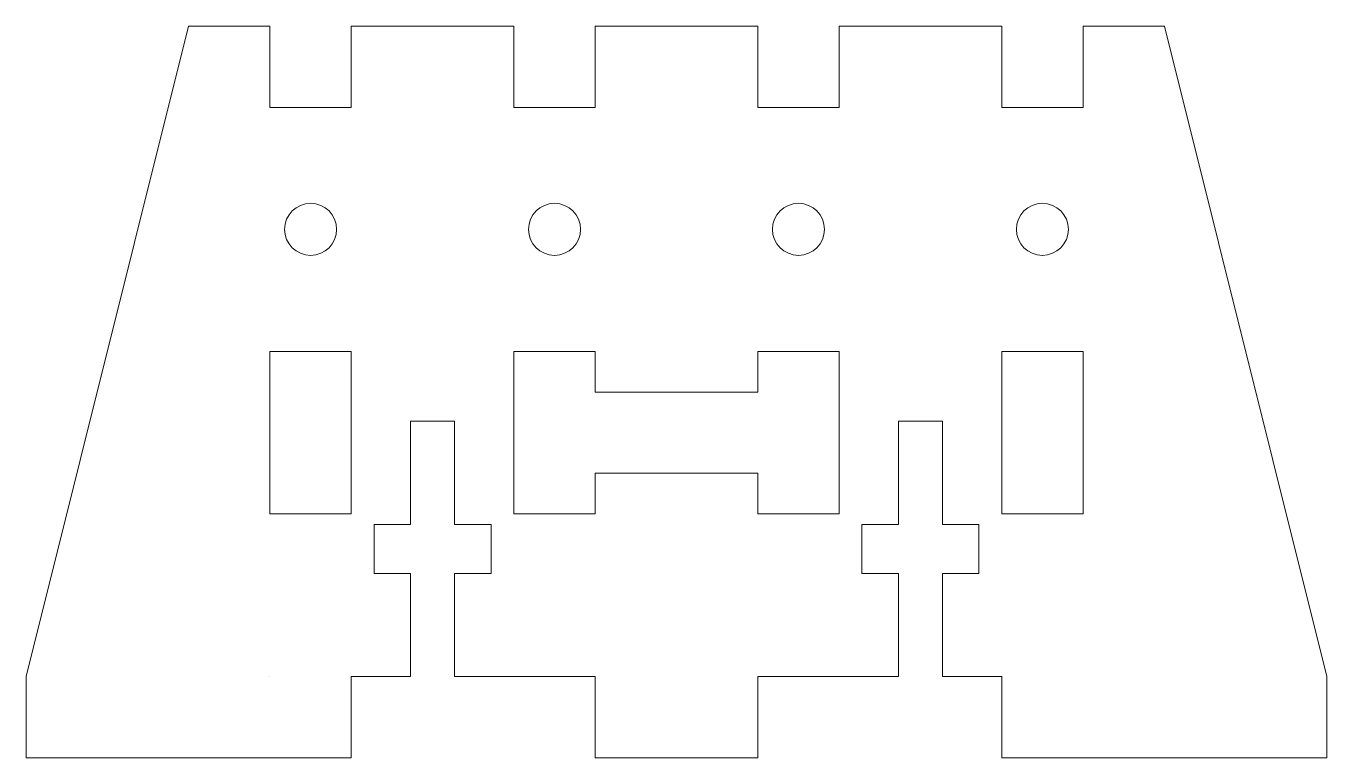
# Model space of a CAD drawing. Header units: inches. Extents: x -2 to 2, y -0.25 to 2.
import ezdxf

# ---------------------------------------------------------------- set-up
doc = ezdxf.new("R2010")
doc.units = ezdxf.units.IN
doc.layers.get('0').update_dxf_attribs({"linetype": 'CONTINUOUS', "lineweight": 0})

msp = doc.modelspace()

# ---------------------------------------------------------------- linework, layer by layer
for p, q in [((-1.5, 2), (-2, 0)), ((-1.25, 2), (-1.5, 2)), ((-1.25, 1.75), (-1.25, 2)), ((-0.5, 2), (-1, 2)), ((-1, 2), (-1, 1.75)), ((-0.5, 1.75), (-0.5, 2)), ((-0.25, 2), (0.25, 2)), ((-0.25, 2), (-0.25, 1.75)), ((0.25, 2), (0.25, 1.75)), ((0.5, 1.75), (0.5, 2)), ((0.5, 2), (1, 2)), ((1, 2), (1, 1.75)), ((1.25, 1.75), (1.25, 2)), ((1.25, 2), (1.5, 2)), ((1.5, 2), (2, 0)), ((-1, 1.75), (-1.25, 1.75)), ((-0.25, 1.75), (-0.5, 1.75)), ((0.25, 1.75), (0.5, 1.75)), ((1, 1.75), (1.25, 1.75)), ((-1, 1), (-1.25, 1)), ((-1.25, 1), (-1.25, 0.5)), ((-1, 1), (-1, 0.5)), ((-0.25, 1), (-0.5, 1)), ((-0.5, 1), (-0.5, 0.5)), ((-0.25, 1), (-0.25, 0.875)), ((0.25, 1), (0.5, 1)), ((0.25, 1), (0.25, 0.875)), ((0.5, 1), (0.5, 0.5)), ((1, 1), (1.25, 1)), ((1, 1), (1, 0.5)), ((1.25, 1), (1.25, 0.5)), ((-0.25, 0.875), (0.25, 0.875)), ((-0.8175, 0.4675), (-0.8175, 0.785)), ((-0.8175, 0.785), (-0.6825, 0.785)), ((-0.6825, 0.4675), (-0.6825, 0.785)), ((0.6825, 0.4675), (0.6825, 0.785)), ((0.6825, 0.785), (0.8175, 0.785)), ((0.8175, 0.4675), (0.8175, 0.785)), ((-0.25, 0.5), (-0.25, 0.625)), ((-0.25, 0.625), (0.25, 0.625)), ((0.25, 0.5), (0.25, 0.625)), ((-1.25, 0.5), (-1, 0.5)), ((-0.5, 0.5), (-0.25, 0.5)), ((0.25, 0.5), (0.5, 0.5)), ((1, 0.5), (1.25, 0.5)), ((-0.93, 0.3175), (-0.93, 0.4675)), ((-0.93, 0.4675), (-0.8175, 0.4675)), ((-0.57, 0.4675), (-0.6825, 0.4675)), ((-0.57, 0.3175), (-0.57, 0.4675)), ((0.57, 0.3175), (0.57, 0.4675)), ((0.57, 0.4675), (0.6825, 0.4675)), ((0.93, 0.4675), (0.8175, 0.4675)), ((0.93, 0.3175), (0.93, 0.4675)), ((-0.8175, 0.3175), (-0.93, 0.3175)), ((-0.8175, 0), (-0.8175, 0.3175)), ((-0.6825, 0), (-0.6825, 0.3175)), ((-0.6825, 0.3175), (-0.57, 0.3175)), ((0.6825, 0.3175), (0.57, 0.3175)), ((0.6825, 0), (0.6825, 0.3175)), ((0.8175, 0), (0.8175, 0.3175)), ((0.8175, 0.3175), (0.93, 0.3175)), ((-2, 0), (-2, -0.25)), ((-1.25, 0), (-1.25, 0)), ((-1, -0.25), (-1, 0)), ((-1, 0), (-0.8175, 0)), ((-0.6825, 0), (-0.25, 0)), ((-0.25, -0.25), (-0.25, 0)), ((0.25, -0.25), (0.25, 0)), ((0.25, 0), (0.25, 0)), ((0.25, 0), (0.6825, 0)), ((0.8175, 0), (1, 0)), ((1, -0.25), (1, 0)), ((2, 0), (2, -0.25)), ((-1, -0.25), (-2, -0.25)), ((-0.25, -0.25), (0.25, -0.25)), ((0.25, -0.25), (0.25, -0.25)), ((2, -0.25), (1, -0.25)), ((1.25, -0.25), (1.25, -0.25))]:
    msp.add_line(p, q)
for centre in [(-1.125, 1.375), (-0.375, 1.375), (0.375, 1.375), (1.125, 1.375)]:
    msp.add_circle(centre, 0.08)

doc.saveas('drawing.dxf')
